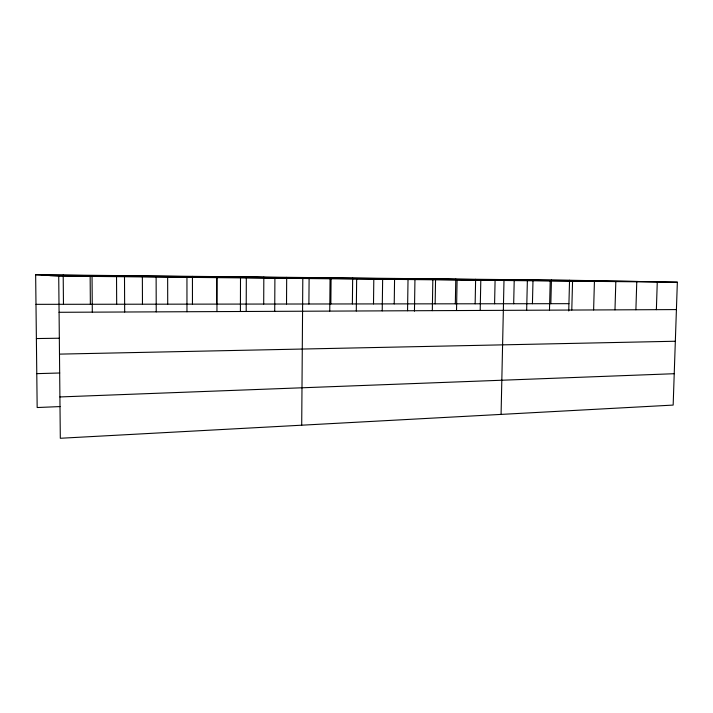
<?xml version="1.0" encoding="UTF-8"?>
<svg xmlns="http://www.w3.org/2000/svg" width="713" height="713" viewBox="0 0 713 713"><rect width="100%" height="100%" fill="white"/><g stroke="black" fill="none" stroke-linecap="round" stroke-linejoin="round"><path stroke-width="1.07" d="M216.672 304.112L216.716 276.599M216.948 311.599L217.002 277.651M240.397 311.438L240.504 277.936M246.19 311.474L246.315 277.936M263.703 304.05L263.828 277.09M274.719 311.349L274.906 278.222M286.519 304.023L286.688 277.33M301.706 425.198L302.811 278.498L240.504 276.849M308.898 303.996L309.103 278.658M329.754 311.109L330.057 278.765M330.85 303.97L331.099 277.785M352.374 303.943L352.668 278.008M356.295 310.993L356.66 279.033M373.505 303.916L373.808 279.3M382.221 310.877L382.64 279.291M394.227 303.89L394.583 278.444M407.56 310.761L408.023 279.541M414.458 311.162L414.966 278.649L503.993 280.494L501.079 414.405M432.319 310.654L432.836 279.79M435.144 303.836L435.572 278.863M455.331 303.818L455.785 279.077M456.525 310.547L457.086 280.031M475.143 303.791L475.624 279.282M480.197 310.449L480.803 280.262M494.59 303.765L495.107 279.487M513.681 303.747L514.198 280.77M526.666 310.244L527.362 280.726M532.433 303.72L533.003 279.879M549.482 310.137L550.213 280.949M550.846 303.693L551.443 280.066M568.742 310.975L569.553 280.254L677.35 282.205L673.161 405.082L60.311 438.272L58.724 276.083L35.65 274.728L37.165 407.533L60.07 406.579M571.79 310.039L572.557 281.172M593.617 309.95L594.428 281.385M614.98 309.852L615.827 281.599M635.898 309.763L636.771 281.804M656.37 309.674L657.27 282.009M59.901 396.945L674.231 373.71M36.773 373.648L59.74 372.997M59.482 354.12L675.336 341.242M36.381 338.559L59.402 338.22M59.081 312.294L676.414 309.585M35.989 304.335L568.929 303.676M35.65 274.728L569.553 280.254M42.272 275.111L601.505 280.833M50.044 275.575L637.957 281.492M58.724 276.083L677.35 282.205M63.19 275.013L63.466 304.299M92.048 276.412L92.307 312.151M90.15 276.368L90.355 304.264M116.531 276.671L116.682 304.237M142.359 275.833L142.466 304.201M124.499 276.733L124.677 312.009M167.653 277.17L167.715 304.166M156.12 277.045L156.227 311.866M192.439 276.35L192.448 304.139M186.949 277.348L186.966 311.733"/></g></svg>
